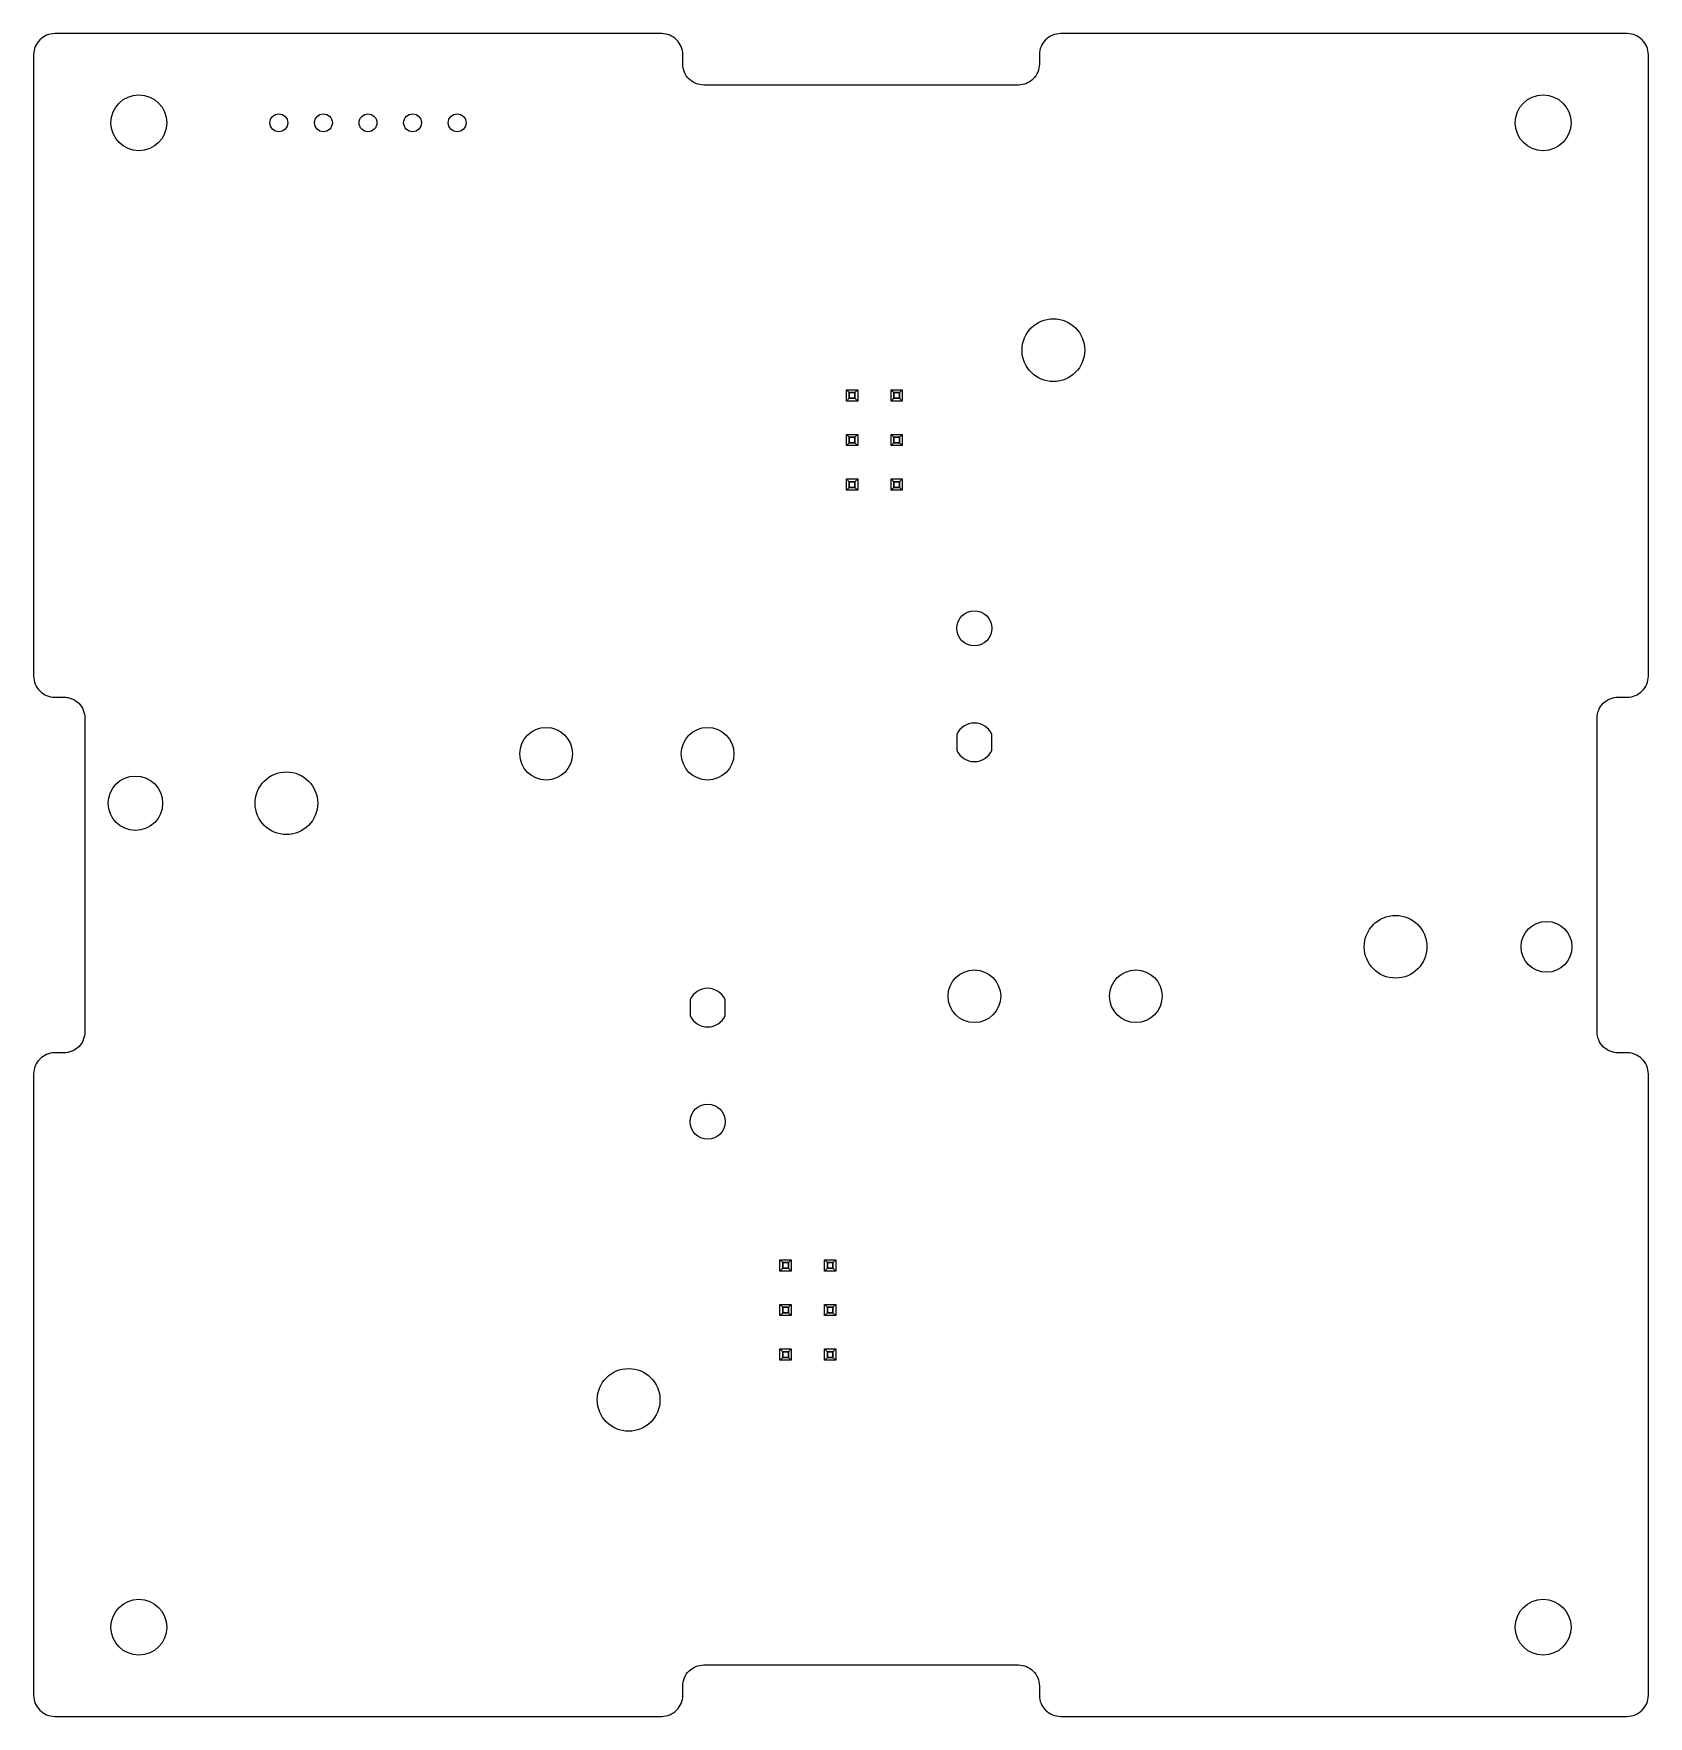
# Model space of a CAD drawing. Header units: millimetres. Extents: x -19.4 to 72.6, y -127.7 to -31.8.
import ezdxf

# ---------------------------------------------------------------- set-up
doc = ezdxf.new("R2010")
doc.units = ezdxf.units.MM
doc.layers.get('0').update_dxf_attribs({"linetype": 'CONTINUOUS'})

msp = doc.modelspace()

# ---------------------------------------------------------------- linework, layer by layer
for p, q in [((27.035, -52.58), (27.355, -52.58)), ((29.895, -55.12), (29.895, -54.8)), ((23.245, -101.84), (23.245, -102.16)), ((26.265, -104.22), (26.265, -104.86)), ((25.785, -106.92), (25.785, -107.24))]:
    msp.add_line(p, q)
for points in [[(-18.238, -31.805, 0.414214), (-19.438, -33.005), (-19.438, -68.415, 0.414214), (-18.238, -69.615), (-17.718, -69.615, -0.414214), (-16.518, -70.815), (-16.518, -88.685, -0.414214), (-17.718, -89.885), (-18.238, -89.885, 0.414214), (-19.438, -91.085), (-19.438, -126.495, 0.414214), (-18.238, -127.695), (16.347, -127.695, 0.414214), (17.547, -126.495), (17.547, -125.965, -0.414214), (18.747, -124.765), (36.667, -124.765, -0.414214), (37.867, -125.965), (37.867, -126.495, 0.414214), (39.067, -127.695), (71.362, -127.695, 0.414214), (72.562, -126.495), (72.562, -91.085, 0.414214), (71.362, -89.885), (70.842, -89.885, -0.414214), (69.642, -88.685), (69.642, -70.815, -0.414214), (70.842, -69.615), (71.362, -69.615, 0.414214), (72.562, -68.415), (72.562, -33.005, 0.414214), (71.362, -31.805), (39.067, -31.805, 0.414214), (37.867, -33.005), (37.867, -33.535, -0.414214), (36.667, -34.735), (18.747, -34.735, -0.414214), (17.547, -33.535), (17.547, -33.005, 0.414214), (16.347, -31.805)], [(35.162, -72.649), (35.162, -71.733, 0.641742), (33.162, -71.733), (33.162, -72.649, 0.641742)], [(17.962, -86.85), (17.962, -87.767, 0.641742), (19.962, -87.767), (19.962, -86.85, 0.641742)]]:
    msp.add_lwpolyline(points, format="xyb", close=True)
for points in [[(27.035, -52.26), (26.875, -52.1), (27.515, -52.1), (27.355, -52.26)], [(27.035, -52.58), (26.875, -52.74), (26.875, -52.1), (27.035, -52.26)], [(26.875, -52.74), (27.035, -52.58), (27.355, -52.58), (27.515, -52.74)], [(27.035, -52.26), (27.355, -52.26), (27.355, -52.58), (27.035, -52.58)], [(27.515, -52.74), (27.355, -52.58), (27.355, -52.26), (27.515, -52.1)], [(29.575, -52.26), (29.415, -52.1), (30.055, -52.1), (29.895, -52.26)], [(29.575, -52.58), (29.415, -52.74), (29.415, -52.1), (29.575, -52.26)], [(29.415, -52.74), (29.575, -52.58), (29.895, -52.58), (30.055, -52.74)], [(29.575, -52.58), (29.575, -52.26), (29.895, -52.26), (29.895, -52.58)], [(30.055, -52.74), (29.895, -52.58), (29.895, -52.26), (30.055, -52.1)], [(27.035, -54.8), (26.875, -54.64), (27.515, -54.64), (27.355, -54.8)], [(27.035, -55.12), (26.875, -55.28), (26.875, -54.64), (27.035, -54.8)], [(27.515, -55.28), (27.355, -55.12), (27.355, -54.8), (27.515, -54.64)], [(29.575, -54.8), (29.415, -54.64), (30.055, -54.64), (29.895, -54.8)], [(29.575, -55.12), (29.415, -55.28), (29.415, -54.64), (29.575, -54.8)], [(30.055, -55.28), (29.895, -55.12), (29.895, -54.8), (30.055, -54.64)], [(26.875, -55.28), (27.035, -55.12), (27.355, -55.12), (27.515, -55.28)], [(27.035, -54.8), (27.355, -54.8), (27.355, -55.12), (27.035, -55.12)], [(29.415, -55.28), (29.575, -55.12), (29.895, -55.12), (30.055, -55.28)], [(29.575, -55.12), (29.575, -54.8), (29.895, -54.8), (29.895, -55.12)], [(27.035, -57.34), (26.875, -57.18), (27.515, -57.18), (27.355, -57.34)], [(27.035, -57.66), (26.875, -57.82), (26.875, -57.18), (27.035, -57.34)], [(27.035, -57.34), (27.355, -57.34), (27.355, -57.66), (27.035, -57.66)], [(27.515, -57.82), (27.355, -57.66), (27.355, -57.34), (27.515, -57.18)], [(29.575, -57.34), (29.415, -57.18), (30.055, -57.18), (29.895, -57.34)], [(29.575, -57.66), (29.415, -57.82), (29.415, -57.18), (29.575, -57.34)], [(29.575, -57.66), (29.575, -57.34), (29.895, -57.34), (29.895, -57.66)], [(30.055, -57.82), (29.895, -57.66), (29.895, -57.34), (30.055, -57.18)], [(26.875, -57.82), (27.035, -57.66), (27.355, -57.66), (27.515, -57.82)], [(29.415, -57.82), (29.575, -57.66), (29.895, -57.66), (30.055, -57.82)], [(23.725, -101.68), (23.565, -101.84), (23.245, -101.84), (23.085, -101.68)], [(23.085, -101.68), (23.245, -101.84), (23.245, -102.16), (23.085, -102.32)], [(23.565, -102.16), (23.725, -102.32), (23.085, -102.32), (23.245, -102.16)], [(23.565, -101.84), (23.565, -102.16), (23.245, -102.16), (23.245, -101.84)], [(23.565, -101.84), (23.725, -101.68), (23.725, -102.32), (23.565, -102.16)], [(26.265, -101.68), (26.105, -101.84), (25.785, -101.84), (25.625, -101.68)], [(25.625, -101.68), (25.785, -101.84), (25.785, -102.16), (25.625, -102.32)], [(26.105, -102.16), (26.265, -102.32), (25.625, -102.32), (25.785, -102.16)], [(26.105, -102.16), (25.785, -102.16), (25.785, -101.84), (26.105, -101.84)], [(26.105, -101.84), (26.265, -101.68), (26.265, -102.32), (26.105, -102.16)], [(23.725, -104.22), (23.565, -104.38), (23.245, -104.38), (23.085, -104.22)], [(23.085, -104.22), (23.245, -104.38), (23.245, -104.7), (23.085, -104.86)], [(23.565, -104.38), (23.565, -104.7), (23.245, -104.7), (23.245, -104.38)], [(23.565, -104.38), (23.725, -104.22), (23.725, -104.86), (23.565, -104.7)], [(26.265, -104.22), (26.105, -104.38), (25.785, -104.38), (25.625, -104.22)], [(25.625, -104.22), (25.785, -104.38), (25.785, -104.7), (25.625, -104.86)], [(26.105, -104.7), (25.785, -104.7), (25.785, -104.38), (26.105, -104.38)], [(26.105, -104.38), (26.265, -104.22), (26.265, -104.86), (26.105, -104.7)], [(23.565, -104.7), (23.725, -104.86), (23.085, -104.86), (23.245, -104.7)], [(26.105, -104.7), (26.265, -104.86), (25.625, -104.86), (25.785, -104.7)], [(23.725, -106.76), (23.565, -106.92), (23.245, -106.92), (23.085, -106.76)], [(23.085, -106.76), (23.245, -106.92), (23.245, -107.24), (23.085, -107.4)], [(23.565, -107.24), (23.725, -107.4), (23.085, -107.4), (23.245, -107.24)], [(23.565, -106.92), (23.565, -107.24), (23.245, -107.24), (23.245, -106.92)], [(23.565, -106.92), (23.725, -106.76), (23.725, -107.4), (23.565, -107.24)], [(26.265, -106.76), (26.105, -106.92), (25.785, -106.92), (25.625, -106.76)], [(25.625, -106.76), (25.785, -106.92), (25.785, -107.24), (25.625, -107.4)], [(26.105, -107.24), (26.265, -107.4), (25.625, -107.4), (25.785, -107.24)], [(26.105, -107.24), (25.785, -107.24), (25.785, -106.92), (26.105, -106.92)], [(26.105, -106.92), (26.265, -106.76), (26.265, -107.4), (26.105, -107.24)]]:
    msp.add_lwpolyline(points, close=True)
for centre, radius in [((-13.443, -36.885), 1.59), ((66.567, -36.885), 1.59), ((-5.468, -36.885), 0.508), ((-2.928, -36.885), 0.508), ((-0.388, -36.885), 0.508), ((2.152, -36.885), 0.508), ((4.692, -36.885), 0.508), ((38.662, -49.841), 1.786), ((34.162, -65.691), 1), ((9.762, -72.839), 1.5), ((18.962, -72.839), 1.5), ((-13.638, -75.659), 1.55), ((-5.038, -75.659), 1.786), ((58.162, -83.841), 1.786), ((66.762, -83.841), 1.45), ((34.162, -86.661), 1.5), ((43.362, -86.661), 1.5), ((18.962, -93.809), 1), ((14.462, -109.659), 1.786), ((-13.443, -122.615), 1.59), ((66.567, -122.615), 1.59)]:
    msp.add_circle(centre, radius)

doc.saveas('drawing.dxf')
